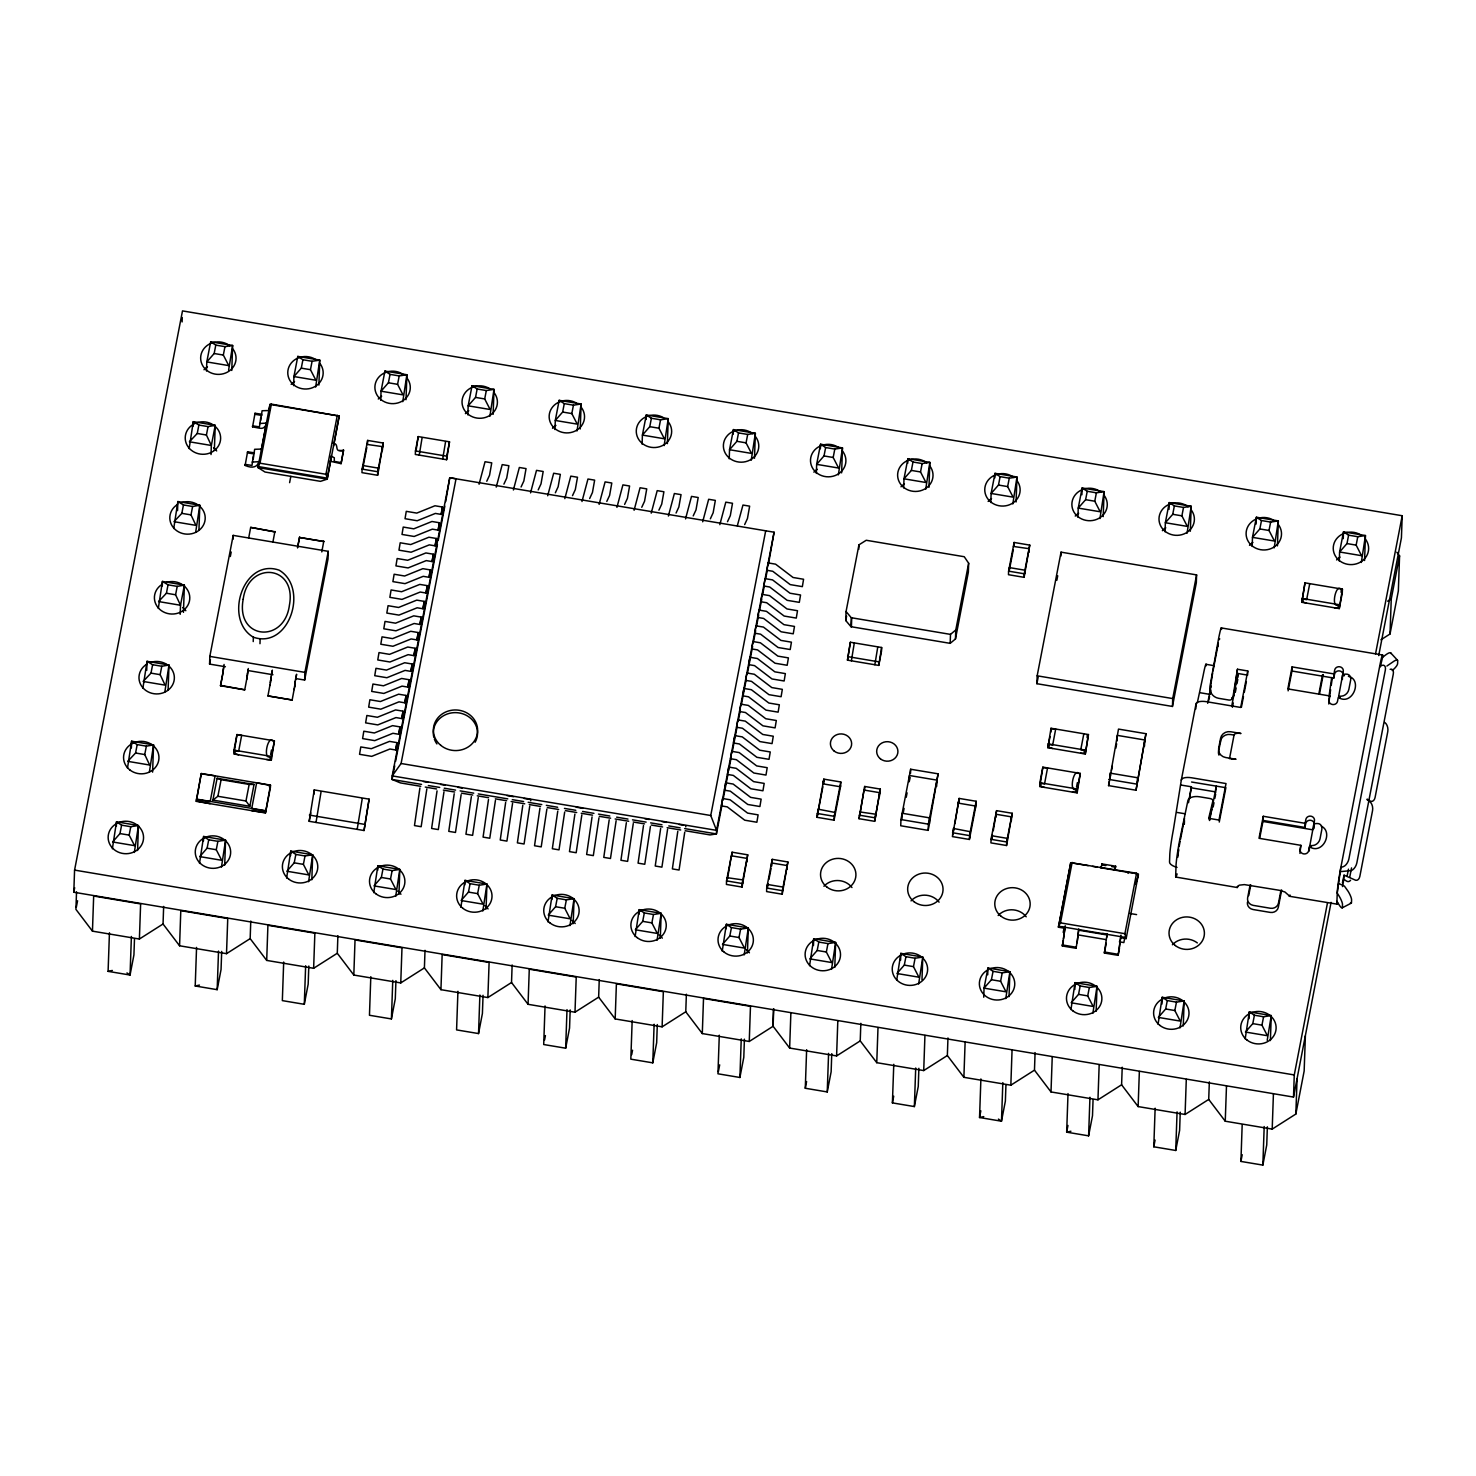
<?xml version="1.0" encoding="UTF-8"?>
<svg xmlns="http://www.w3.org/2000/svg" width="1476" height="1476" viewBox="0 0 1476 1476"><rect width="100%" height="100%" fill="white"/><g stroke="black" fill="none" stroke-linecap="round" stroke-linejoin="round"><path stroke-width="1.5" d="M1331.075 902.371L1293.511 1097.074L73.8 892.224L74.575 870.102L182.489 310.901L1402.2 515.733L1401.425 537.854L1378.713 655.584M76.531 891.799L75.922 909.364L92.453 931.153L139.39 939.031L163.043 923.994L163.651 906.43M92.453 931.153L93.671 896.024L140.626 903.921L139.39 939.031M134.482 939.031L133.929 954.917L130.054 975.046L108.099 971.356L109.445 932.777M112.379 848.774L116.493 821.837L138.449 825.527L137.582 850.508M116.346 826.375L116.493 821.837L121.604 825.158L130.774 826.708L138.449 825.527L134.334 852.464M127.489 768.147L131.604 741.21L153.559 744.9L152.6 772.132M131.364 748.018L131.604 741.21L137.194 744.605L146.364 746.155L153.559 744.9L149.427 771.837M131.401 936.467L130.054 975.046L126.973 972.905M142.895 688.259L147.028 661.322L168.984 665.012L168.098 689.975M146.714 670.399L147.028 661.322L152.618 664.717L161.788 666.266L168.984 665.012L164.851 691.949M158.319 608.37L162.434 581.433L184.389 585.123L183.448 612.355M162.286 585.972L162.434 581.433L168.043 584.828L177.212 586.378L184.389 585.123L180.515 605.252L180.183 614.33M173.744 528.482L177.858 501.545L199.814 505.235L198.946 530.198M182.102 321.952L182.268 317.524M177.544 510.622L177.858 501.545L183.448 504.94L192.618 506.489L199.814 505.235L195.681 532.172M189.149 448.593L193.282 421.656L215.238 425.346L214.352 450.309M193.116 426.195L193.282 421.656L198.873 425.051L208.042 426.601L215.238 425.346L211.345 445.475L211.031 454.553M179.574 945.784L180.792 910.655L227.747 918.552L226.511 953.662L179.574 945.784L163.043 923.994M206.492 371.011L206.806 361.915L210.681 341.786L232.636 345.476L231.769 370.458M196.253 801.339L201.271 773.516L270.477 785.14L270.403 787.409L265.477 812.962L196.253 801.339L201.271 773.516M221.695 951.393L221.049 969.548L217.175 989.676L195.219 985.986L196.566 947.408M199.5 863.423L203.614 836.468L225.57 840.158L224.703 865.139M225.404 666.746L209.574 664.089L209.832 656.396L233.19 535.382L328.262 551.341L328.004 559.035L304.646 680.049L295.587 678.536M203.467 841.006L203.614 836.468L208.725 839.789L217.894 841.338L225.57 840.158L221.455 867.095M210.109 803.664L197.323 801.191L197.378 799.531L210.164 801.671L215.109 775.841L202.304 773.977M228.596 370.144L232.636 345.476L224.961 346.657L215.791 345.107L210.681 341.786M246.898 678.277L244.739 689.809L220.514 685.75L222.673 674.2M217.175 989.676L218.522 951.097M233.06 539.22L233.19 535.382M233.964 750.14L233.835 753.996L271.27 760.288L274.407 740.841L236.99 734.55L233.964 750.14L271.399 756.432L271.27 760.288M258.964 461.508C257.636 466.969 252.525 468.796 245.127 465.438L245.164 464.405L251.99 465.42L253.355 455.77M236.99 734.55L234.26 751.782M254.407 452.837L247.581 451.822L247.562 452.855L253.558 453.87M238.522 754.789L235.016 753.775L235.127 750.767L238.632 751.358L241.658 735.325L238.134 735.177M266.473 424.092C263.171 430.199 261.473 428.372 252.562 426.878L252.599 425.844L259.425 426.859L260.791 417.21M244.739 689.809L220.533 685.362M250.68 527.393L274.887 531.858L250.68 527.393L248.651 538.187M261.861 414.276L255.034 413.262L254.997 414.295L261.787 415.439M253.226 641.58L253.374 637.208C223.263 619.662 243.263 557.688 279.112 570.16C309.24 587.706 289.241 649.68 253.374 637.208M251.64 810.638L264.444 812.464L264.499 810.804L251.695 808.645L256.639 782.815L269.425 785.25L269.37 786.911M266.4 422.948L261.344 449.959M259.979 643.702L260.127 639.329M337.893 935.692L337.284 953.256L313.632 968.293L266.695 960.415L250.164 938.625L250.772 921.061M268.835 410.365L268.798 411.398L269.979 404.424L271.399 404.129L339.203 416.048L333.594 445.973M267.931 695.916L292.156 699.993L267.931 695.916L269.942 685.141M266.584 759.513L270.108 759.66L270.219 756.671C262.673 760.325 267.765 734.365 273.226 741.063M265.477 812.962L270.477 785.14M266.695 960.415L267.912 925.304L314.868 933.183L313.632 968.293M293.613 385.642L293.927 376.546L297.801 356.417L319.757 360.107L318.89 385.088M283.687 962.038L282.34 1000.617L304.296 1004.307L308.17 984.178L308.816 966.024M286.621 878.054L290.754 851.099L312.691 854.788L311.823 879.77M299.554 537.467L323.779 541.526L299.554 537.467L297.543 547.854M290.587 855.656L290.754 851.099L295.846 854.42L305.015 855.969L312.691 854.788L308.576 881.725M304.646 680.049L304.905 672.373L328.262 551.341M315.643 387.044L319.757 360.107L312.082 361.288L302.912 359.738L297.801 356.417M309.167 821.302L314.24 789.918L369.111 799.143L364.037 830.527L309.167 821.302L310.772 812.925M304.296 1004.307L305.643 965.728M314.093 794.07L314.24 789.918M316.012 822.464L321.067 791.763M329.019 469.663L329.056 468.63M331.473 456.047L327.174 479.165L320.495 481.342L264.997 472.025L257.949 467.541L269.979 404.424L339.203 416.048L327.174 479.165L257.949 467.541L258.927 462.541M334.277 461.324L334.314 457.781L331.085 456.084M329.904 461.176L341.085 463.667L343.539 450.051C332.524 453.39 340.587 443.317 332.58 443.224M341.085 463.667L343.539 450.051M362.1 469.11L361.971 472.652L377.616 475.272L383.262 443.04L367.635 440.42L362.1 469.11L377.727 471.73L377.616 475.272M362.672 468.667L362.782 465.512L378.428 468.15L378.299 471.693M366.915 444.405L382.579 446.638L382.45 450.18M367.506 443.962L367.635 440.42M357.174 829.364L362.229 798.682M353.816 975.046L355.033 939.935L401.989 947.813L400.752 982.924L353.816 975.046L337.284 953.256M364.037 830.527L369.111 799.143M380.734 400.273L381.048 391.195L384.922 371.066L406.878 374.738L406.011 399.719M370.808 976.669L369.461 1015.267L391.417 1018.938L395.291 998.809L395.937 980.654M373.742 892.685L377.874 865.748L399.811 869.419L398.944 894.401M377.708 870.286L377.874 865.748L382.967 869.05L392.136 870.6L399.811 869.419L395.697 896.356M402.764 401.675L406.878 374.738L399.203 375.919L390.033 374.369L384.922 371.066M395.734 749.992L396.952 742.631L389.516 741.376L371.325 748.701L360.79 746.93L359.554 754.31L371.712 756.358L389.904 749.015L395.734 749.992L396.952 742.631M398.76 734.273L399.996 726.893L392.542 725.639L374.351 732.982L363.816 731.21L362.598 738.59L374.738 740.638L392.93 733.295L398.76 734.273L399.996 726.893M401.804 718.554L403.022 711.174L395.586 709.919L377.395 717.262L366.86 715.491L365.624 722.871L377.782 724.9L395.974 717.576L401.804 718.554L403.022 711.174M391.417 1018.938L392.764 980.359M404.83 702.816L406.066 695.436L398.612 694.2L380.421 701.524L369.886 699.753L368.668 707.133L380.808 709.181L399 701.838L404.83 702.816L406.066 695.436M415.457 450.918L415.328 454.46L446.619 459.719L449.516 441.822L418.225 436.582L415.457 450.918L446.748 456.176L446.619 459.719M407.874 687.096L409.092 679.716L401.656 678.462L383.465 685.805L372.93 684.034L371.694 691.414L383.852 693.443L402.044 686.119L407.874 687.096L409.092 679.716M418.225 436.582L416.121 450.364M410.9 671.377L412.136 663.997L404.682 662.742L386.491 670.086L375.956 668.314L374.738 675.694L386.878 677.724L405.07 670.399L410.9 671.377L412.136 663.997M419.239 455.125L422.118 437.616M413.944 655.639L415.162 648.259L407.727 647.023L389.535 654.348L379 652.577L377.764 659.957L389.922 662.004L408.114 654.661L413.944 655.639L415.162 648.259M416.97 639.92L418.206 632.54L410.752 631.285L392.561 638.628L382.026 636.857L380.808 644.237L392.948 646.267L411.14 638.942L416.97 639.92L418.206 632.54M419.959 624.477L421.177 617.097L413.741 615.843L395.55 623.186L385.015 621.414L383.797 628.794L395.937 630.824L414.129 623.499L419.959 624.477L421.177 617.097M422.985 608.758L424.221 601.378L416.767 600.123L398.575 607.466L388.059 605.695L386.823 613.075L398.963 615.105L417.154 607.78L422.985 608.758L424.221 601.378M426.029 593.02L427.247 585.64L419.811 584.404L401.62 591.728L391.085 589.957L389.867 597.337L402.007 599.385L420.199 592.042L426.029 593.02L427.247 585.64M429.055 577.3L430.291 569.92L422.837 568.666L404.645 576.009L394.129 574.238L392.893 581.618L405.033 583.647L423.225 576.323L429.055 577.3L430.291 569.92M432.099 561.581L433.317 554.201L425.881 552.947L407.69 560.271L397.155 558.518L395.937 565.898L408.077 567.928L426.269 560.603L432.099 561.581L433.317 554.201M435.125 545.843L436.361 538.463L428.907 537.227L410.715 544.552L400.199 542.781L398.963 550.161L411.103 552.208L429.295 544.865L435.125 545.843L436.361 538.463M438.169 530.124L439.387 522.744L431.951 521.489L413.76 528.832L403.225 527.061L402.007 534.441L414.147 536.471L432.339 529.146L438.169 530.124L439.387 522.744M512.135 964.953L511.526 982.518L487.873 997.555L440.937 989.676L424.405 967.887L425.014 950.323M442.708 459.054L445.586 441.564M441.195 514.404L442.431 507.024L434.977 505.77L416.786 513.095L406.269 511.342L405.033 518.703L417.173 520.751L435.365 513.427L441.195 514.404L442.431 507.024M440.937 989.676L442.154 954.566L489.11 962.444L487.873 997.555M467.855 414.904L468.169 405.826L472.043 385.697L493.999 389.369L493.132 414.35M457.929 991.3L456.582 1029.897L478.538 1033.569L482.412 1013.44L483.058 995.285M460.863 907.316L464.995 880.379L486.932 884.05L486.065 909.031M464.829 884.917L464.995 880.379L470.088 883.681L479.257 885.231L486.932 884.05L482.818 910.987M489.884 416.324L493.999 389.369L486.324 390.55L477.154 389L472.043 385.697M478.538 1033.569L479.885 994.99M530.77 800.822L530.807 799.586L524.128 798.461M528.057 1004.307L529.275 969.197L576.23 977.075L574.994 1012.204L528.057 1004.307L511.526 982.518M554.976 429.534L555.29 420.457L559.164 400.328L581.12 404L580.252 428.981M545.05 1005.931L543.703 1044.528L565.659 1048.2L569.551 1028.071L570.179 1009.916M547.983 921.947L552.116 895.01L574.053 898.681L573.186 923.662M551.95 899.548L552.116 895.01L557.208 898.312L566.378 899.862L574.053 898.681L569.939 925.636M577.005 430.955L581.12 404L573.444 405.18L564.275 403.631L559.164 400.328M565.659 1048.2L567.005 1009.621M686.377 994.215L685.768 1011.78L662.115 1026.835L615.178 1018.938L598.647 997.149L599.256 979.584M615.178 1018.938L616.396 983.828L663.351 991.706L662.115 1026.835M642.097 444.165L642.411 435.088L646.285 414.959L668.241 418.649L667.373 443.612M646.137 419.498L646.285 414.959L651.396 418.261L660.565 419.811L668.241 418.649L664.126 445.586M632.171 1020.562L630.824 1059.159L652.779 1062.849L656.672 1042.72L657.3 1024.547M635.104 936.577L639.237 909.64L661.174 913.312L660.307 938.293M639.071 914.179L639.237 909.64L644.329 912.943L653.499 914.493L661.174 913.312L657.06 940.267M652.779 1062.849L654.126 1024.252M685.768 826.855L685.805 825.619M702.299 1033.569L703.517 998.459L750.472 1006.337L749.255 1041.466L702.299 1033.569L685.768 1011.78M729.218 458.796L729.531 449.719L733.424 429.59L755.361 433.28L754.494 458.243M733.258 434.129L733.424 429.59L738.517 432.911L747.686 434.442L755.361 433.28L751.247 460.217M722.613 799.771L722.668 798.516L730.103 799.771L747.576 813.091L758.111 814.863L756.874 822.243L744.734 820.195L727.262 806.874L721.432 805.896L722.668 798.516M725.657 784.033L725.694 782.797L733.148 784.051L750.62 797.372L761.136 799.143L759.919 806.523L747.779 804.475L730.306 791.154L724.476 790.177L725.694 782.797M719.292 1035.193L717.945 1073.79L739.9 1077.48L743.793 1057.351L744.421 1039.178M722.225 951.208L726.358 924.271L748.314 927.961L747.428 952.924M728.683 768.313L728.738 767.077L736.173 768.313L753.646 781.634L764.181 783.405L762.944 790.785L750.804 788.756L733.332 775.417L727.502 774.439L728.738 767.077M726.543 880.877L726.413 884.438L742.059 887.058L747.723 854.825L732.078 852.205L726.543 880.877L742.17 883.515L742.059 887.058M727.207 877.685L742.871 879.917L742.742 883.478M731.727 752.594L731.764 751.339L739.218 752.594L756.69 765.915L767.206 767.686L765.989 775.066L753.849 773.018L736.376 759.697L730.546 758.719L731.764 751.339M726.192 928.81L726.358 924.271L731.45 927.592L740.62 929.124L748.314 927.961L744.181 954.898M731.948 855.748L732.078 852.205M737.797 721.137L737.834 719.882L745.288 721.137L762.76 734.458L773.276 736.229L772.059 743.609L759.919 741.579L742.446 728.24L736.616 727.262L737.834 719.882M740.823 705.417L740.878 704.163L748.314 705.417L765.786 718.738L776.321 720.509L775.085 727.889L762.944 725.841L745.472 712.521L739.642 711.543L740.878 704.163M743.867 689.679L743.904 688.443L751.358 689.698L768.83 703.019L779.346 704.79L778.129 712.152L765.989 710.122L748.516 696.801L742.686 695.823L743.904 688.443M746.838 674.237L746.893 673.001L754.328 674.255L771.8 687.576L782.335 689.347L781.099 696.709L768.959 694.679L751.487 681.359L745.657 680.381L746.893 673.001M752.908 642.798L752.963 641.543L760.398 642.798L777.87 656.119L788.405 657.89L787.169 665.27L775.029 663.222L757.557 649.901L751.727 648.923L752.963 641.543M746.893 861.966L747.022 858.405L731.376 855.785L727.52 878.7M739.9 1077.48L741.247 1038.883M755.952 627.06L755.989 625.824L763.443 627.079L780.915 640.399L791.431 642.171L790.213 649.532L778.073 647.503L760.601 634.182L754.771 633.204L755.989 625.824M762.022 595.621L762.059 594.367L769.513 595.621L786.985 608.942L797.501 610.713L796.284 618.093L784.143 616.045L766.671 602.725L760.841 601.747L762.059 594.367M765.048 579.884L765.103 578.647L772.538 579.884L790.011 593.223L800.545 594.994L799.309 602.356L787.169 600.326L769.697 587.005L763.867 586.027L765.103 578.647M768.092 564.164L768.129 562.909L775.583 564.164L793.055 577.485L803.571 579.256L802.354 586.636L790.213 584.607L772.741 571.267L766.911 570.29L768.129 562.909M420.752 786.321L400.42 782.907L392.081 779.457L392.21 775.896L449.756 477.744L774.088 532.209L768.295 565.124M766.708 888.035L766.597 891.578L782.225 894.216L787.889 861.984L772.243 859.346L766.708 888.035L782.354 890.674L782.225 894.216M771.45 866.098L771.561 862.943L787.206 865.563L787.077 869.106M772.243 859.346L771.431 866.486M773.498 1008.846L772.889 1026.41L749.255 1041.466M773.719 1008.698L773.11 1026.263L789.642 1048.052L836.597 1055.93L860.231 1040.894L860.84 1023.329M782.926 890.618L783.055 887.076L767.409 884.456L767.28 887.999L768.11 883.7M789.642 1048.052L790.878 1012.923M816.339 473.427L816.652 464.35L820.545 444.221L842.482 447.911L841.615 472.874M820.379 448.759L820.545 444.221L825.637 447.542L834.807 449.073L842.482 447.911L838.368 474.848M831.763 1053.661L831.136 1071.816L827.243 1091.945L805.287 1088.255L806.634 1049.676M809.568 965.673L813.7 938.736L835.656 942.426L834.77 967.407M840.674 785.841L834.051 820.176L817.04 817.317L823.793 779.125L840.803 781.985L840.471 786.487M817.261 815.804L817.999 809.162L834.992 812.446M813.46 945.544L813.7 938.736L818.811 942.057L827.962 943.607L835.656 942.426L831.523 969.363M822.852 786.856L817.04 817.317M823.46 783.627L823.571 780.638L822.944 783.848L839.955 786.708M823.663 783L823.793 779.125M834.051 820.176L834.383 815.675M827.243 1091.945L828.59 1053.366M845.748 620.529L846.062 611.544L858.94 544.847L866.227 540.271L964.252 556.729L968.662 563.242L968.348 572.208L955.47 638.942L950.175 643.351L850.969 626.691L845.748 620.529L846.615 616.082M847.464 660.141L850.361 642.245L881.633 647.503L881.523 651.045L878.755 665.399L847.464 660.141L850.361 642.245M850.969 626.691L851.283 617.724L846.062 611.544M851.412 626.765L851.726 617.798M836.597 1055.93L837.815 1020.82M851.375 660.805L854.253 643.296M858.774 549.33L858.94 544.847M859.032 818.7L864.678 786.468L880.323 789.088L874.659 821.32L859.032 818.7L859.733 814.715M859.825 811.948L875.471 814.18L875.36 817.741M864.567 790.011L864.678 786.468M874.844 664.735L877.722 647.244M878.755 665.399L881.633 647.503M874.659 821.32L880.323 789.088M879.511 796.228L879.641 792.667L863.995 790.047L860.139 812.962M947.961 1037.96L947.352 1055.524L923.718 1070.561L876.762 1062.683L877.999 1027.573M903.681 487.91L903.995 478.814L907.888 458.685L929.843 462.375L928.957 487.357M907.722 463.243L907.888 458.685L912.98 462.006L922.149 463.556L929.843 462.375L925.71 489.312M900.95 819.549L900.729 825.767L928.183 830.379L938.109 773.83L910.655 769.236L900.95 819.549L928.386 824.161L928.183 830.379M901.947 819.475L902.168 813.258L929.603 817.87L929.382 824.088M918.884 1068.292L918.256 1086.447L914.364 1106.576L892.408 1102.886L893.773 1064.307M896.707 980.322L900.821 953.367L922.777 957.057L921.983 979.769M900.581 960.193L900.821 953.367L905.932 956.688L915.083 958.238L922.777 957.057L918.644 983.994M910.526 773.369L910.655 769.236M914.364 1106.576L915.71 1067.997M923.718 1070.561L924.935 1035.451M936.67 786.339L936.891 780.121L909.456 775.509L909.234 781.745L910.046 777.538M950.175 643.351L950.489 634.385L955.784 629.975L968.662 563.242M955.47 638.942L955.784 629.975M975.193 809.42L976.153 801.265L959.142 798.424L952.389 836.597L969.4 839.457L976.023 805.121M952.61 835.084L953.348 828.442L970.341 831.726M959.013 802.28L959.142 798.424M969.4 839.457L969.714 834.955M970.23 835.158L969.621 837.944M1035.082 1052.591L1034.473 1070.155L1010.839 1085.192L963.883 1077.314L965.12 1042.204M975.304 805.988L958.293 803.129L958.92 799.918L954.861 823.719M990.802 502.541L991.116 493.464L995.008 473.335L1016.964 477.006L1016.078 501.988M994.842 477.873L995.008 473.335L1000.101 476.637L1009.27 478.187L1016.964 477.006L1012.831 503.943M980.894 1078.938L979.547 1117.517L1001.484 1121.207L1005.377 1101.078L1005.931 1085.192M983.736 997.222L984.049 988.127L987.942 967.998L1009.898 971.688L1009.03 996.669M991.042 839.346L990.931 842.888L1006.558 845.508L1012.222 813.276L996.577 810.656L991.042 839.346L1006.687 841.966L1006.558 845.508M987.702 974.824L987.942 967.998L993.053 971.319L1002.222 972.868L1009.898 971.688L1005.765 998.625M995.783 817.39L995.894 814.235L1011.54 816.874L1011.411 820.416M996.577 810.656L993.274 830.693M1008.588 571.157L1008.477 574.699L1024.104 577.337L1029.768 545.105L1014.123 542.467L1008.588 571.157L1024.233 573.777L1024.104 577.337M1009.178 570.732L1009.289 567.577L1024.934 570.197L1024.805 573.74M1013.422 546.452L1029.086 548.685L1028.957 552.227M1014.012 546.028L1014.123 542.467M1007.259 841.929L1007.388 838.386L991.743 835.748L991.614 839.309L992.444 834.992M1002.831 1082.628L1001.484 1121.207L998.422 1119.066M1010.839 1085.192L1012.056 1050.082M1036.89 683.702L1037.167 675.805L1061.041 552.153L1196.593 574.902L1196.316 582.799L1172.461 706.45L1036.89 683.702L1038.2 676.949M1039.86 782.741L1039.731 786.597L1077.148 792.889L1080.303 773.424L1042.868 767.133L1039.86 782.741L1077.295 789.014L1077.148 792.889M1042.868 767.133L1040.156 784.365M1044.399 787.372L1040.912 786.357L1041.023 783.369L1044.528 783.959L1047.554 767.926L1044.03 767.76M1047.868 747.705L1051.023 728.258L1088.439 734.55L1085.303 753.996L1047.868 747.705L1050.026 736.579M1050.875 732.114L1051.023 728.258M1052.554 748.498L1049.049 747.483L1049.159 744.476L1052.665 745.066L1055.691 729.033L1052.167 728.886M1060.912 556.083L1061.041 552.153M1122.221 1067.222L1121.594 1084.786L1097.959 1099.823L1051.004 1091.945L1052.24 1056.834M1077.129 941.891L1076.059 948.275L1062.333 945.968L1064.952 928.293L1058.44 927.223L1070.727 862.704L1136.575 873.239L1138.402 875.12L1135.561 884.382M1077.923 517.172L1078.236 508.095L1082.129 487.966L1104.085 491.637L1103.199 516.618M1081.89 494.774L1082.129 487.966L1087.24 491.268L1096.391 492.818L1104.085 491.637L1099.952 518.574M1072.48 792.095L1076.004 792.261L1076.096 789.254C1068.55 792.926 1073.642 766.966 1079.122 773.664M1070.727 862.704L1058.44 927.223L1062.535 926.633M1068.015 1093.568L1066.668 1132.166L1088.605 1135.837L1092.498 1115.708L1093.052 1099.823M1070.949 1009.584L1075.063 982.647L1097.019 986.319L1096.151 1011.3M1080.617 753.221L1084.14 753.369L1084.251 750.38L1080.746 749.79L1083.753 734.181M1074.823 989.455L1075.063 982.647L1080.174 985.95L1089.343 987.499L1097.019 986.319L1092.886 1013.256M1076.059 948.275L1076.096 947.241L1062.369 944.935M1078.679 929.566L1077.111 942.777M1085.303 753.996L1088.439 734.55M1087.148 737.779L1087.258 734.771M1088.605 1135.837L1089.952 1097.258M1111.686 866.596L1115.598 867.242L1115.635 866.209L1101.908 863.903L1101.871 864.936L1105.801 865.6M1108.568 785.619L1118.494 729.089L1145.948 733.701L1136.022 790.232L1108.568 785.619L1109.38 781.431M1097.959 1099.823L1099.177 1064.713M1109.804 778.645L1110.007 773.11L1137.442 777.723L1137.221 783.94M1119.454 948.367L1118.107 955.341L1104.399 953.035L1107.148 933.699M1107.018 934.326L1106.686 937.426M1117.092 740.897L1117.295 735.38L1144.73 739.974L1144.509 746.21M1118.107 955.341L1121.022 935.12M1120.745 936.633L1119.251 948.588M1128.051 873.368L1128.088 872.334M1136.575 873.239L1124.915 933.699L1126.151 938.588L1120.708 937.666L1120.948 936.411M1136.022 790.232L1145.948 733.701M1209.342 1081.853L1208.715 1099.417L1185.08 1114.472L1138.125 1106.576L1139.361 1071.465M1165.044 531.803L1165.357 522.725L1169.25 502.596L1191.206 506.268L1190.32 531.249M1169.01 509.405L1169.25 502.596L1174.361 505.899L1183.512 507.449L1191.206 506.268L1187.073 533.223M1180.246 1112.184L1179.619 1130.339L1175.726 1150.468L1153.789 1146.797L1155.136 1108.199M1158.07 1024.215L1162.184 997.278L1184.139 1000.949L1183.272 1025.931M1161.944 1004.086L1162.184 997.278L1167.295 1000.58L1176.464 1002.13L1184.139 1000.949L1180.007 1027.905M1172.461 706.45L1172.719 698.572L1196.593 574.902M1177.018 867.39A10.443 4.114 10.9 0 1 1169.527 862.095L1169.804 854.493A19.151 1.089 -80.5 0 1 1173.402 829.586L1181.298 780.214L1195.984 704.107A10.443 4.114 10.9 0 1 1206.409 701.69L1240.707 707.447L1247.755 670.971L1237.46 669.237L1232.903 697.262A3.487 3.413 24.7 0 1 1228.936 700.048L1218.641 698.314A10.443 10.221 24.7 0 1 1209.933 686.488L1218.493 639.108A19.151 1.089 -80.5 0 1 1221.574 629.403M1184.324 824.309L1184.472 820.435M1175.726 1150.468L1177.073 1111.889M1188.494 802.704L1191.409 786.782L1181.114 785.066M1191.575 782.022L1225.873 787.704L1219.25 822.04M1195.818 708.941L1195.984 704.107M1185.08 1114.472L1186.298 1079.343M1216.132 790.047L1216.279 786.173L1209.637 820.508M1234.526 690.676L1237.46 669.237M1237.866 677.447L1237.995 673.573L1231.796 705.768M1305.374 1035.875L1304.157 1071.004L1295.836 1114.048L1272.201 1129.103L1225.246 1121.207L1226.482 1086.096M1247.755 670.971L1247.607 675.122L1237.312 673.388M1252.165 546.434L1252.478 537.356L1256.371 517.227L1278.327 520.899L1277.441 545.88M1256.131 524.035L1256.371 517.227L1261.482 520.53L1270.633 522.08L1278.327 520.899L1274.194 547.854M1267.367 1126.815L1266.74 1144.97L1262.847 1165.099L1240.91 1161.428L1242.165 1125.099M1245.19 1038.846L1249.305 1011.909L1271.26 1015.58L1270.393 1040.562M1249.065 1018.717L1249.305 1011.909L1254.415 1015.211L1263.585 1016.761L1271.26 1015.58L1267.22 1040.266M1263.124 820.435L1263.272 816.283L1305.116 823.313L1304.968 827.464L1263.124 820.435L1259.729 838.036M1262.847 1165.099L1264.194 1126.52M1272.201 1129.103L1273.419 1093.974M1291.961 671.026L1292.09 666.894L1333.935 673.923L1333.806 678.056L1291.961 671.026L1288.124 690.842M1301.832 602.3L1304.987 582.854L1342.404 589.145L1342.274 593.001L1339.267 608.592L1301.832 602.3L1304.987 582.854M1306.518 603.094L1303.031 602.079L1303.123 599.072L1306.629 599.662L1309.655 584.072M1263.272 816.283L1259.01 838.294L1300.854 845.324L1299.95 853.405M1293.511 1097.074L1294.267 1074.952L1327.477 902.888M1295.836 1114.048L1297.072 1078.938M1309.286 850.914L1309.433 846.763C1322.662 855.36 1333.658 831.947 1321.334 826.191M1313.695 824.752L1313.548 828.903L1314.304 824.973A4.354 4.004 2 0 0 1310.78 820.305A4.354 4.004 2 0 0 1305.725 823.534L1304.968 827.464M1292.09 666.894L1287.847 688.905L1329.692 695.934L1328.787 704.015M1334.581 607.817L1338.105 607.964L1338.215 604.975C1330.669 608.647 1335.762 582.688 1341.223 589.367L1341.13 592.374M1339.285 561.065L1339.599 551.987L1343.492 531.858L1365.448 535.548L1364.58 560.511M1339.267 608.592L1342.404 589.145M1343.252 538.666L1343.492 531.858L1348.603 535.161L1357.772 536.71L1365.448 535.548L1361.315 562.485M1342.367 679.495L1342.514 675.362L1344.452 675.676L1342.902 674.311L1345.891 674.108A6.974 5.332 -48.4 0 1 1350.669 680.012L1348.843 689.458A6.974 5.332 -48.4 0 1 1341.647 696.137L1338.658 696.321L1343.271 671.414A4.354 4.004 2 0 0 1339.747 666.765A4.354 4.004 2 0 0 1334.71 669.975L1333.935 673.923M1336.942 901.356L1338.861 904.474A6.974 1.439 62.7 0 0 1342.404 907.279L1342.496 904.511A6.974 1.439 62.7 0 0 1339.156 896.172L1337.219 893.054L1340.854 867.464L1379.709 666.174A19.151 1.089 -80.5 0 1 1382.772 656.488L1380.3 666.857M1342.477 886.578A19.151 1.089 -80.5 0 0 1343.326 882.353L1344.064 875.176L1354.433 879.714A6.974 4.299 81.4 0 0 1359.857 876.32L1372.551 810.582A6.974 4.299 81.4 0 0 1369.543 801.413L1367.071 799.697M1380.927 639.791L1390.023 633.997L1391.259 598.887L1399.562 555.825L1396.813 552.208M1399.562 555.825L1398.344 590.953L1390.023 633.997M1177.848 857.15L1177.94 854.696M223.079 671.414L223.153 670.362M223.245 670.621L224.075 664.458M247.304 675.491L247.562 673.646M270.569 680.528L270.348 682.835M270.661 680.787L270.957 678.093M1177.959 855.526L1178.125 853.073M223.024 671.967L223.54 667.908M247.248 676.045L247.636 672.89M270.44 682.152L270.828 678.997M294.794 684.606L295.182 682.152M294.665 686.211L294.886 684.864M295.052 683.074L294.573 686.894M419.904 788L414.479 825.582L421.158 826.708L426.841 788.904M437.044 790.896L431.619 828.46L438.317 829.586L443.981 791.782M454.202 793.774L448.778 831.357L455.475 832.464L461.139 794.66M471.361 796.653L465.936 834.235L472.615 835.342L478.279 797.538M488.501 799.531L483.076 837.113L489.774 838.239L495.438 800.416M505.659 802.409L500.235 839.992L506.914 841.117L512.578 803.295M522.799 805.287L517.375 842.87L524.072 843.995L529.736 806.173M539.958 808.165L534.533 845.748L541.212 846.873L546.876 809.051M557.762 811.154L552.338 848.737L559.017 849.862L564.681 812.04M574.902 814.032L569.478 851.615L576.175 852.741L581.839 814.937M592.06 816.911L586.636 854.493L593.315 855.619L598.979 817.815M609.201 819.807L603.776 857.371L610.474 858.497L616.138 820.693M626.359 822.685L620.935 860.268L627.614 861.375L633.278 823.571M643.499 825.564L638.075 863.146L644.772 864.272L650.436 826.449M660.658 828.442L655.233 866.025L661.912 867.15L667.576 829.327M677.798 831.32L672.373 868.903L679.071 870.028L684.735 832.206M1178.217 853.257L1178.586 850.508M222.931 672.65L223.171 671.359M247.488 673.499L247.765 671.986M247.156 676.728L247.396 675.436M1329.083 695.75L1331.721 677.539M1329.618 696.561L1330.614 689.735M1331.26 685.178L1332.256 678.351M1178.383 851.117L1178.734 848.94M222.802 673.425L223.042 672.281M247.027 677.484L247.267 676.34M247.654 672.373L247.931 670.971M270.828 678.462L271.104 677.078M270.459 682.447L270.126 684.513M295.071 682.539L295.329 681.137M294.444 687.65L294.683 686.524M1212.645 672.982L1210.855 684.477A10.443 10.221 24.7 0 0 1210.8 687.152M1189.508 798.571L1191.409 786.782M1106.207 943.293L1104.399 953.035M222.894 673.296L220.514 685.75M247.839 671.1L248.06 669.79M247.119 677.355L246.75 679.421M271.031 677.207L272.34 670.196M295.255 681.266L295.477 679.956M294.351 688.572L294.536 687.521M1063.513 939.013L1065.248 925.747M1077.24 941.319L1078.808 928.939M1078.735 930.194L1107.074 934.954M248.097 669.92L248.3 668.517M269.942 685.528L270.09 684.384M295.514 680.085L296.565 674.255M294.167 689.587L294.314 688.443M1179.103 846.689L1180.136 841.302M73.8 892.224L74.667 887.703M76.328 907.205L77.582 900.747M130.774 826.708L129.15 835.102L134.574 845.656L112.619 841.966L119.98 833.571L121.604 825.158M146.364 746.155L144.74 754.55L149.666 765.029L127.729 761.339L135.571 753.018L137.194 744.605M161.788 666.266L160.164 674.661L165.091 685.141L143.135 681.451L150.995 673.13L152.618 664.717M177.212 586.378L175.589 594.773L180.515 605.252L158.559 601.562L166.419 593.241L168.043 584.828M192.618 506.489L190.994 514.884L195.921 525.364L173.965 521.674L181.825 513.353L183.448 504.94M208.042 426.601L206.419 435.014L211.345 445.475L189.389 441.785L197.249 433.464L198.873 425.051M224.961 346.657L223.337 355.052L228.762 365.605L206.806 361.915L214.168 353.52L215.791 345.107M245.127 465.438L247.581 451.822M252.562 426.878L255.034 413.262M209.574 664.089L210.422 659.606M230.33 556.507L231.197 552.024M253.245 459.054L254.647 449.294L262.082 449.055M260.68 420.494L262.082 410.752L269.518 410.494M337.34 415.199L325.938 474.276L327.211 478.132L257.986 466.508L259.997 463.206L271.399 404.129M212.895 800.084L217.101 778.276L254.038 784.476L249.831 806.283L212.895 800.084L217.894 796.284L221.105 779.697L217.101 778.276M217.894 841.338L216.271 849.733L221.695 860.287L199.74 856.597L207.101 848.202L208.725 839.789M312.082 361.288L310.458 369.683L315.882 380.236L293.927 376.546L301.288 368.151L302.912 359.738M272.875 542.245L274.905 531.471M289.61 482.652L290.827 476.361M249.831 806.283L245.975 800.988L249.167 784.42L254.038 784.476M271.473 675.012L272.322 670.584M297.562 547.467L299.573 537.08M270.643 754.439L271.51 749.974M271.399 756.432L274.407 740.841M295.698 679.071L296.565 674.643M292.156 699.993L294.167 689.2M321.786 551.913L323.798 541.139M362.653 469.073L366.804 447.56M305.015 855.969L303.392 864.364L308.816 874.917L286.861 871.227L294.222 862.833L295.846 854.42M399.203 375.919L397.579 384.314L403.003 394.867L381.048 391.195L388.409 382.782L390.033 374.369M377.727 471.73L383.262 443.04M446.748 456.176L449.516 441.822M394.701 765.896L392.081 779.457L421.564 784.402M395.568 761.376L437.431 544.533M438.298 540.013L444.829 506.139M445.697 501.619L449.756 477.744L456.029 478.796L401.085 763.498L392.21 775.896L716.543 830.361L716.432 833.922L710.067 834.918L685.215 830.73M392.136 870.6L390.513 878.995L395.937 889.548L373.981 885.877L381.343 877.464L382.967 869.05M486.324 390.55L484.7 398.944L490.124 409.498L468.169 405.826L475.53 397.413L477.154 389M479.073 484.239L485.05 461.73L491.748 462.855L489.552 475.235L486.766 481.25M496.231 487.117L502.209 464.608L508.888 465.733L506.711 478.113L503.906 484.128M513.39 489.995L519.349 467.486L526.046 468.612L523.851 480.991L521.065 487.006M530.53 492.873L536.508 470.364L543.186 471.49L541.009 483.87L538.205 489.903M479.257 885.231L477.634 893.626L483.058 904.179L461.102 900.508L468.464 892.094L470.088 883.681M573.444 405.18L571.821 413.575L577.245 424.129L555.29 420.457L562.651 412.044L564.275 403.631M547.688 495.751L553.666 473.243L560.345 474.368L558.149 486.748L555.363 492.781M564.828 498.63L570.806 476.139L577.503 477.246L575.308 489.626L572.504 495.659M581.987 501.508L587.965 479.017L594.644 480.143L592.448 492.504L589.662 498.537M599.127 504.386L605.105 481.896L611.802 483.021L609.606 495.401L606.802 501.416M616.931 507.375L622.909 484.884L629.588 486.01L627.411 498.39L624.606 504.405M566.378 899.862L564.755 908.257L570.179 918.81L548.223 915.138L555.585 906.725L557.208 898.312M660.565 419.811L658.942 428.224L664.366 438.778L642.411 435.088L649.772 426.675L651.396 418.261M634.09 510.272L640.067 487.763L646.746 488.888L644.551 501.268L641.765 507.283M544.57 1040.045L545.437 1035.58M651.23 513.15L657.207 490.641L663.905 491.766L661.709 504.146L658.905 510.161M668.388 516.028L674.366 493.519L681.045 494.645L678.849 507.024L676.063 513.039M685.528 518.906L691.506 496.397L698.203 497.523L696.008 509.903L693.203 515.917M702.687 521.784L708.664 499.275L715.343 500.401L713.148 512.781L710.362 518.814M653.499 914.493L651.875 922.887L657.3 933.441L635.344 929.769L642.706 921.356L644.329 912.943M719.827 524.663L725.805 502.154L732.502 503.279L730.306 515.659L727.502 521.692M747.686 434.442L746.063 442.855L751.487 453.409L729.531 449.719L736.893 441.306L738.517 432.911M631.691 1054.676L632.558 1050.211M737.317 525.843L742.963 505.05L749.642 506.157L747.446 518.537L744.66 524.57M774.088 532.209L716.543 830.361L710.749 815.508L765.693 530.807M722.078 804.605L716.432 833.922L684.68 828.59M722.963 800.084L727.76 775.232M728.627 770.712L731.247 757.151M732.114 752.631L736.911 727.779M738.221 721.008L740.399 709.716M741.266 705.196L746.063 680.344M747.373 673.573L752.612 646.451M753.48 641.931L755.657 630.639M756.524 626.119L758.701 614.828M759.587 610.308L761.764 599.016M762.631 594.496L764.384 585.455M765.675 578.684L767.428 569.644M740.62 929.124L738.996 937.537L744.421 948.09L722.465 944.4L729.827 935.987L731.45 927.592M834.807 449.073L833.184 457.486L838.608 468.04L816.652 464.35L824.014 455.936L825.637 447.542M742.17 883.515L747.723 854.825M718.388 1071.558L719.679 1064.842M768.941 879.401L771.025 868.644M782.354 890.674L787.889 861.984M840.803 781.985L834.18 816.302L817.169 813.46M827.962 943.607L826.357 952.002L831.763 962.555L809.807 958.865L817.187 950.47L818.811 942.057M922.149 463.556L920.526 471.951L925.95 482.504L903.995 478.814L911.375 470.42L912.98 462.006M805.287 1088.255L806.597 1081.557M903.238 812.815L904.087 808.387M906.227 797.28L907.094 792.833M928.386 824.161L938.109 773.83M915.083 958.238L913.478 966.632L918.884 977.186L896.928 973.496L904.308 965.101L905.932 956.688M1009.27 478.187L1007.647 486.582L1013.071 497.135L991.116 493.464L998.496 485.05L1000.101 476.637M892.408 1102.886L893.718 1096.188M953.201 832.298L954.031 828.018M1009.16 571.12L1013.311 549.607M976.153 801.265L969.529 835.6L952.518 832.741M1024.233 573.777L1029.768 545.105M1056.853 580.271L1057.72 575.769M1006.687 841.966L1012.222 813.276M1002.222 972.868L1000.599 981.263L1006.005 991.817L984.049 988.127L991.429 979.732L993.053 971.319M1096.391 492.818L1094.768 501.213L1100.192 511.766L1078.236 508.095L1085.616 499.681L1087.24 491.268M980.839 1110.819L979.547 1117.517L983.772 1116.612M1076.539 787.022L1077.388 782.575M1077.295 789.014L1080.303 773.424M1126.188 937.555L1058.476 926.172L1060.488 922.869L1072.148 862.408M1063.218 932.389L1064.085 927.924M1062.333 945.968L1063.403 940.47M1109.786 779.346L1110.653 774.9M1111.502 770.454L1112.351 766.026M1115.782 748.258L1116.649 743.812M1101.225 867.482L1101.908 863.903M1089.343 987.499L1087.72 995.894L1093.126 1006.447L1071.17 1002.776L1078.55 994.363L1080.174 985.95M1183.512 507.449L1181.907 515.844L1187.313 526.397L1165.357 522.725L1172.737 514.312L1174.361 505.899M1114.952 869.77L1115.635 866.209M1067.96 1125.45L1066.668 1132.166L1070.912 1131.243M1124.73 938.109L1123.863 942.574L1119.361 941.817M1197.313 702.853L1203.143 675.473A19.151 1.089 -80.5 0 1 1206.224 665.787M1180.542 839.235L1184.527 818.497M1213.014 670.934L1218.346 643.241M1207.682 703.314L1211.021 686.026M1210.947 690.122L1210.117 694.421L1199.822 692.687M1176.464 1002.13L1174.841 1010.525L1180.246 1021.078L1158.309 1017.407L1165.671 1008.994L1167.295 1000.58M1270.633 522.08L1269.028 530.474L1274.434 541.028L1252.478 537.356L1259.858 528.943L1261.482 520.53M1220.744 740.897L1218.586 751.007A8.708 7.989 2 0 0 1218.973 755.122M1213.18 807.003L1213.992 802.704M1214.822 798.405L1215.652 794.125M1232.423 707.281L1233.253 702.982M1235.32 692.262L1236.15 687.964M1236.98 683.665L1237.792 679.384M1153.789 1146.797L1155.081 1140.081M1229.49 758.738L1234.047 735.085A6.974 2.731 10.9 0 1 1241.002 733.48L1230.707 731.745A8.708 7.989 2 0 0 1220.615 738.166L1218.678 748.24A8.708 7.989 2 0 0 1225.744 757.539L1236.021 759.273A6.974 2.731 10.9 0 0 1231.15 759.254M1241.39 707.299L1243.475 696.58M1244.305 692.281L1246.371 681.561M1250.098 885.028L1247.607 897.943A6.974 6.402 2 0 0 1253.253 905.378L1270.393 908.257A6.974 6.402 2 0 0 1278.474 903.127L1280.965 890.212M1248.696 895.637L1250.781 884.88M1263.585 1016.761L1261.962 1025.156L1267.367 1035.709L1245.43 1032.038L1252.792 1023.624L1254.415 1015.211M1357.772 536.71L1356.149 545.124L1361.555 555.677L1339.599 551.987L1346.979 543.574L1348.603 535.161M1318.824 694.052L1322.551 674.68M1281.648 890.065L1278.327 907.279A6.974 6.402 2 0 1 1270.246 912.408L1253.106 909.53A6.974 6.402 2 0 1 1247.46 902.094M1319.507 693.904L1323.252 674.532M1300.854 845.324L1300.098 849.254A4.354 4.004 2 0 0 1303.64 853.903A4.354 4.004 2 0 0 1308.677 850.693L1309.433 846.763M1305.116 823.313L1305.873 819.383A4.354 4.004 2 0 1 1310.909 816.173A4.354 4.004 2 0 1 1314.452 820.822L1309.821 845.711L1311.371 847.095M1329.692 695.934L1328.935 699.864A4.354 4.004 2 0 0 1332.459 704.513A4.354 4.004 2 0 0 1337.514 701.303L1338.271 697.373C1352.33 706.653 1363.178 679.624 1348.4 676.34M1333.806 678.056L1334.562 674.126A4.354 4.004 2 0 1 1339.599 670.916A4.354 4.004 2 0 1 1343.142 675.565M1240.91 1161.428L1242.202 1154.712M1375.54 653.85L1402.2 515.733M1344.064 875.176L1342.44 882.759M1347.164 875.877L1348.455 869.161M1349.802 876.836L1351.536 867.888M1217.7 646.617L1218.253 643.942M1209.084 819.752L1211.722 809.697A3.487 1.827 7.5 0 0 1211.741 809.217M1100.413 867.814L1100.819 866.707M1114.14 870.12L1114.546 869.013M1208.475 701.026L1209.564 696.617M1219.084 639.772L1219.748 638.85M1177.11 873.903L1176.464 875.932A19.151 1.089 -80.5 0 1 1175.689 875.619L1176.04 865.287A19.151 1.089 -80.5 0 1 1179.638 840.398L1187.94 800.416A10.443 5.498 7.5 0 1 1199.637 796.8L1209.933 798.516A3.487 1.827 7.5 0 1 1212.903 800.878L1208.696 818.313L1218.992 820.047L1226.021 783.572L1191.722 777.797A10.443 4.114 10.9 0 0 1181.298 780.214M259.591 423.501L267.101 423.077M252.138 462.062L259.665 461.637M1382.754 657.171L1385.724 654.883A6.974 2.048 -42.6 0 1 1390.946 653.536M226.511 953.662L250.164 938.625M400.752 982.924L424.405 967.887M574.994 1012.204L598.647 997.149M1387.625 601.193L1391.259 598.887M1386.887 666.045L1392.477 662.226A6.974 2.048 -42.6 0 1 1397.698 660.897L1397.606 663.665A6.974 2.048 -42.6 0 1 1392.182 670.528M1342.256 907.814L1351.352 903.109M1379.709 666.174L1382.163 665.362A6.974 3.672 -63.7 0 1 1385.318 670.196L1348.898 858.921A6.974 3.672 -63.7 0 1 1343.326 866.652L1340.854 867.464A19.151 1.089 -80.5 0 0 1337.256 892.371L1336.887 902.685A19.151 1.089 -80.5 0 0 1337.68 902.998M108.099 971.356L112.342 970.452M195.219 985.986L199.463 985.082M1314.064 823.7L1317.072 823.516A6.974 5.332 -48.4 0 1 1321.832 829.42L1320.024 838.848A6.974 5.332 -48.4 0 1 1312.81 845.527L1309.821 845.711M1289.36 896.264L1337.201 904.179M214.168 353.52L223.337 355.052M301.288 368.151L310.458 369.683M388.409 382.782L397.579 384.314M475.53 397.413L484.7 398.944M562.651 412.044L571.821 413.575M649.772 426.675L658.942 428.224M736.893 441.306L746.063 442.855M824.014 455.936L833.184 457.486M911.375 470.42L920.526 471.951M998.496 485.05L1007.647 486.582M1085.616 499.681L1094.768 501.213M1172.737 514.312L1181.907 515.844M1259.858 528.943L1269.028 530.474M1346.979 543.574L1356.149 545.124M1301.98 598.444L1339.396 604.736M339.498 450.42L343.502 451.084M197.249 433.464L206.419 435.014M341.122 462.634L334.296 461.361M259.997 463.206L325.938 474.276M1221.242 627.927L1382.458 654.993M1205.91 664.292L1214.139 665.676M851.283 617.724L950.489 634.385M181.825 513.353L190.994 514.884M1037.167 675.805L1172.719 698.572M847.593 656.599L878.866 661.857M1234.047 735.085L1230.615 734.513A8.708 7.989 2 0 0 1220.523 740.934M166.419 593.241L175.589 594.773M1047.997 743.849L1085.432 750.14M1191.372 787.833L1216.076 791.966M1108.79 779.402L1136.225 784.014M1263.087 821.468L1312.736 829.807M1176.723 812.39L1184.951 813.756M209.832 656.396L304.905 672.373M248.042 670.547L272.949 674.735M1340.706 871.615L1351.278 870.582A6.974 3.672 -63.7 0 0 1356.85 862.851L1393.27 674.145A6.974 3.672 -63.7 0 0 1390.134 669.292M150.995 673.13L160.164 674.661M1339.046 883.626L1344.415 886.098L1348.234 891.486A6.974 1.439 62.7 0 1 1351.592 899.825L1351.481 902.592A6.974 1.439 62.7 0 1 1350.411 902.906M859.143 815.139L874.788 817.778M1072.923 863.073L1088.181 865.637M1092.554 866.375L1096.908 867.095M1101.28 867.833L1114.362 870.028M1116.004 870.305L1132.978 873.165M1134.804 873.46L1138.439 874.069L1126.151 938.588L1125.155 937.149M401.085 763.498L710.749 815.508M423.446 781.56L427.911 782.298M440.604 784.439L445.051 785.177M457.744 787.317L462.209 788.073M506.969 795.582L513.666 796.708M576.212 807.206L582.909 808.331M644.827 818.737L649.274 819.475M661.968 821.615L666.432 822.372M679.126 824.494L683.572 825.25M428.372 785.546L439.719 787.446M444.258 788.202L455.586 790.121M460.125 790.878L473.741 793.165M478.279 793.922L507.762 798.867M512.301 799.641L523.629 801.542M528.168 802.298L541.784 804.586M546.323 805.342L557.651 807.261M564.459 808.405L575.806 810.306M582.614 811.449L593.942 813.35M598.481 814.106L609.828 816.025M616.636 817.15L627.964 819.069M632.503 819.826L646.119 822.114M650.658 822.87L661.986 824.77M668.794 825.914L680.141 827.833M425.272 787.077L436.582 788.977M443.353 790.121L454.663 792.022M461.434 793.165L472.744 795.047M477.265 795.822L488.556 797.704M495.346 798.848L506.637 800.748M511.157 801.505L524.718 803.793M529.257 804.549L540.548 806.45M547.338 807.575L558.629 809.475M565.419 810.619L576.71 812.52M581.23 813.276L592.54 815.176M599.311 816.32L610.621 818.202M615.141 818.977L628.702 821.246M633.222 822.003L644.514 823.903M651.303 825.047L662.595 826.947M667.134 827.704L680.694 829.973M1129.73 913.46L1136.594 914.603M135.571 753.018L144.74 754.55M221.105 779.697L249.167 784.42M1060.488 922.869L1124.915 933.699M1102.793 933.385L1107.277 934.142M1078.938 935.028L1105.893 939.566M217.894 796.284L245.975 800.988M309.37 815.084L364.258 824.309M196.345 799.07L265.551 810.693M1104.417 952.002L1118.144 954.308M817.187 950.47L826.357 952.002M904.308 965.101L913.478 966.632M991.429 979.732L1000.599 981.263M1078.55 994.363L1087.72 995.894M1165.671 1008.994L1174.841 1010.525M1252.792 1023.624L1261.962 1025.156M119.98 833.571L129.15 835.102M207.101 848.202L216.271 849.733M294.222 862.833L303.392 864.364M381.343 877.464L390.513 878.995M468.464 892.094L477.634 893.626M555.585 906.725L564.755 908.257M642.706 921.356L651.875 922.887M729.827 935.987L738.996 937.537M74.575 870.102L1294.267 1074.952M1176.003 877.095L1237.22 887.519M1367.182 799.07L1369.673 800.785A6.974 4.299 81.4 0 0 1375.097 797.372L1387.772 731.635A6.974 4.299 81.4 0 0 1384.783 722.465M1343.916 879.327L1346.297 880.951A6.974 4.299 81.4 0 0 1350.558 880.305M1338.658 696.321L1340.19 697.687M1390.779 652.964L1397.551 660.307M1208.715 1099.417L1225.246 1121.207M1121.594 1084.786L1138.125 1106.576M1034.473 1070.155L1051.004 1091.945M947.352 1055.524L963.883 1077.314M860.231 1040.894L876.762 1062.683M991.023 968.496A17.694 16.236 2 0 1 1014.695 985.322A17.694 16.236 2 0 1 988.2 997.794A17.694 16.236 2 0 1 986.927 970.415M903.902 953.865A17.694 16.236 2 0 1 927.481 971.393A17.694 16.236 2 0 1 899.751 982.389A17.694 16.236 2 0 1 901.818 954.677M816.781 939.234A17.694 16.236 2 0 1 840.361 956.762A17.694 16.236 2 0 1 812.63 967.758A17.694 16.236 2 0 1 814.697 940.046M225.994 841.191A17.694 16.236 2 0 1 217.562 867.814A17.694 16.236 2 0 1 195.681 848.497A17.694 16.236 2 0 1 224.352 839.733M138.873 826.542A17.694 16.236 2 0 1 130.441 853.183A17.694 16.236 2 0 1 108.56 833.866A17.694 16.236 2 0 1 137.231 825.102M1365.429 539.127A17.694 16.236 2 0 1 1360.411 562.135A17.694 16.236 2 0 1 1335.595 556.378A17.694 16.236 2 0 1 1342.809 533.888M1344.894 533.057A17.694 16.236 2 0 1 1360.485 534.736M1278.308 524.497A17.694 16.236 2 0 1 1273.29 547.504A17.694 16.236 2 0 1 1248.456 541.747A17.694 16.236 2 0 1 1255.689 519.257M1257.773 518.427A17.694 16.236 2 0 1 1273.364 520.106M1191.187 509.866A17.694 16.236 2 0 1 1179.748 535.124A17.694 16.236 2 0 1 1159.601 514.792A17.694 16.236 2 0 1 1188.069 506.729M1104.066 495.235A17.694 16.236 2 0 1 1092.627 520.493A17.694 16.236 2 0 1 1072.48 500.161A17.694 16.236 2 0 1 1100.948 492.098M1016.946 480.604A17.694 16.236 2 0 1 1005.507 505.844A17.694 16.236 2 0 1 985.359 485.53A17.694 16.236 2 0 1 1013.827 477.468M929.825 465.973A17.694 16.236 2 0 1 924.16 489.331A17.694 16.236 2 0 1 899.271 481.969A17.694 16.236 2 0 1 909.271 459.903M911.467 459.331A17.694 16.236 2 0 1 926.707 462.837M842.704 451.342A17.694 16.236 2 0 1 837.04 474.7A17.694 16.236 2 0 1 812.151 467.339A17.694 16.236 2 0 1 822.15 445.272M824.346 444.7A17.694 16.236 2 0 1 839.586 448.206M755.583 436.712A17.694 16.236 2 0 1 749.919 460.069A17.694 16.236 2 0 1 725.03 452.708A17.694 16.236 2 0 1 735.03 430.641M737.225 430.07A17.694 16.236 2 0 1 752.465 433.575M668.462 422.081A17.694 16.236 2 0 1 657.761 447.191A17.694 16.236 2 0 1 636.543 428.354A17.694 16.236 2 0 1 663.499 417.69M581.341 407.45A17.694 16.236 2 0 1 570.64 432.56A17.694 16.236 2 0 1 549.423 413.723A17.694 16.236 2 0 1 576.378 403.059M494.22 392.819A17.694 16.236 2 0 1 483.519 417.929A17.694 16.236 2 0 1 462.302 399.092A17.694 16.236 2 0 1 489.257 388.428M407.099 378.188A17.694 16.236 2 0 1 395.66 403.428A17.694 16.236 2 0 1 375.494 383.114A17.694 16.236 2 0 1 403.981 375.033M319.978 363.557A17.694 16.236 2 0 1 308.539 388.797A17.694 16.236 2 0 1 288.374 368.483A17.694 16.236 2 0 1 316.86 360.402M232.857 348.926A17.694 16.236 2 0 1 221.418 374.166A17.694 16.236 2 0 1 201.253 353.853A17.694 16.236 2 0 1 229.739 345.771M150.644 662.392A17.694 16.236 2 0 1 174.297 679.218A17.694 16.236 2 0 1 147.821 691.709A17.694 16.236 2 0 1 146.53 664.329M166.05 582.503A17.694 16.236 2 0 1 189.721 599.33A17.694 16.236 2 0 1 163.246 611.82A17.694 16.236 2 0 1 161.954 584.441M181.474 502.633A17.694 16.236 2 0 1 205.146 519.441A17.694 16.236 2 0 1 178.651 531.932A17.694 16.236 2 0 1 177.378 504.552M196.898 422.745A17.694 16.236 2 0 1 220.477 440.272A17.694 16.236 2 0 1 192.747 451.269A17.694 16.236 2 0 1 194.814 423.557M746.303 949.64A17.694 16.236 2 0 1 749.421 952.795M659.182 935.009A17.694 16.236 2 0 1 662.3 938.164M572.061 920.378A17.694 16.236 2 0 1 575.179 923.533M484.94 905.747A17.694 16.236 2 0 1 488.058 908.902M397.819 891.117A17.694 16.236 2 0 1 400.937 894.253M1336.61 559.957A17.694 16.236 2 0 1 1340.023 557.116M1249.489 545.327A17.694 16.236 2 0 1 1252.903 542.485M1162.368 530.696A17.694 16.236 2 0 1 1165.782 527.855M1075.248 516.065A17.694 16.236 2 0 1 1078.661 513.224M988.127 501.434A17.694 16.236 2 0 1 991.54 498.593M901.006 486.803A17.694 16.236 2 0 1 904.401 483.962M813.885 472.172A17.694 16.236 2 0 1 817.28 469.331M552.522 428.28A17.694 16.236 2 0 1 555.917 425.439M465.401 413.649A17.694 16.236 2 0 1 468.796 410.808M378.28 399.018A17.694 16.236 2 0 1 381.675 396.177M291.141 384.387A17.694 16.236 2 0 1 294.554 381.546M204.02 369.756A17.694 16.236 2 0 1 207.433 366.915M182.71 607.558A17.694 16.236 2 0 1 185.828 610.713M213.54 447.781A17.694 16.236 2 0 1 216.658 450.936M998.163 915.507A17.694 16.236 2 0 1 1026.207 916.799M911.043 900.877A17.694 16.236 2 0 1 939.087 902.168M823.922 886.246A17.694 16.236 2 0 1 851.966 887.537M1172.405 944.769A17.694 16.236 2 0 1 1197.331 942.924M433.87 737.428A22.122 20.295 2 0 1 458.04 712.779A22.122 20.295 2 0 1 475.143 742.207M436.896 743.922A22.122 20.295 2 0 1 434.387 739.125M1233.825 695.233A3.487 3.413 24.7 0 1 1231.648 697.871M1237.866 886.246A19.151 1.089 -80.5 0 1 1237.091 887.058L1239.25 885.176L1244.36 884.604L1279.009 890.231L1284.876 891.965L1289.231 895.803A19.151 1.089 -80.5 0 0 1290.006 894.991M733.627 741.745L733.572 743L739.402 743.978L756.874 757.299L769.014 759.328L770.251 751.967L759.716 750.195L742.244 736.875L734.808 735.62L733.627 741.745M748.738 663.407L748.701 664.643L754.531 665.621L772.003 678.96L784.143 680.99L785.361 673.61L774.845 671.838L757.372 658.517L749.919 657.263L748.738 663.407M757.852 616.23L757.797 617.466L763.627 618.444L781.099 631.783L793.239 633.813L794.475 626.433L783.94 624.662L766.468 611.341L759.033 610.086L757.852 616.23M243.189 599.238C235.533 639.643 284.333 644.034 289.407 605.271C297.063 564.847 248.282 560.456 243.189 599.238M834.198 751.1A10.627 9.76 2 0 0 851.486 745.417A10.627 9.76 2 0 0 837.39 734.476A10.627 9.76 2 0 0 834.198 751.1M880.452 758.867A10.627 9.76 2 0 0 897.759 753.203A10.627 9.76 2 0 0 883.663 742.244A10.627 9.76 2 0 0 880.452 758.867M1247.035 1040.063A17.694 16.236 2 0 0 1275.854 1030.617A17.694 16.236 2 0 0 1252.386 1012.388A17.694 16.236 2 0 0 1247.035 1040.063M1159.915 1025.433A17.694 16.236 2 0 0 1188.733 1015.986A17.694 16.236 2 0 0 1165.265 997.758A17.694 16.236 2 0 0 1159.915 1025.433M1072.794 1010.802A17.694 16.236 2 0 0 1101.613 1001.355A17.694 16.236 2 0 0 1078.144 983.127A17.694 16.236 2 0 0 1072.794 1010.802M724.31 952.26A17.694 16.236 2 0 0 753.111 942.813A17.694 16.236 2 0 0 729.661 924.603A17.694 16.236 2 0 0 724.31 952.26M637.189 937.629A17.694 16.236 2 0 0 665.99 928.183A17.694 16.236 2 0 0 642.521 909.972A17.694 16.236 2 0 0 637.189 937.629M550.068 922.998A17.694 16.236 2 0 0 578.869 913.552A17.694 16.236 2 0 0 555.4 895.323A17.694 16.236 2 0 0 550.068 922.998M462.947 908.367A17.694 16.236 2 0 0 491.748 898.921A17.694 16.236 2 0 0 468.279 880.692A17.694 16.236 2 0 0 462.947 908.367M375.826 893.736A17.694 16.236 2 0 0 404.627 884.29A17.694 16.236 2 0 0 381.159 866.061A17.694 16.236 2 0 0 375.826 893.736M288.706 879.106A17.694 16.236 2 0 0 317.506 869.659A17.694 16.236 2 0 0 294.038 851.431A17.694 16.236 2 0 0 288.706 879.106M129.87 769.955A17.694 16.236 2 0 0 158.688 760.509A17.694 16.236 2 0 0 135.22 742.28A17.694 16.236 2 0 0 129.87 769.955M1001.097 916.282A17.694 16.236 2 0 0 1029.897 906.836A17.694 16.236 2 0 0 1006.429 888.607A17.694 16.236 2 0 0 1001.097 916.282M913.976 901.651A17.694 16.236 2 0 0 942.777 892.205A17.694 16.236 2 0 0 919.308 873.976A17.694 16.236 2 0 0 913.976 901.651M826.855 887.021A17.694 16.236 2 0 0 855.656 877.574A17.694 16.236 2 0 0 832.187 859.346A17.694 16.236 2 0 0 826.855 887.021M1175.339 945.544A17.694 16.236 2 0 0 1204.139 936.098A17.694 16.236 2 0 0 1180.671 917.869A17.694 16.236 2 0 0 1175.339 945.544M440.734 745.306A22.122 20.295 2 0 0 477.154 734.55A22.122 20.295 2 0 0 448.612 710.934A22.122 20.295 2 0 0 440.734 745.306"/></g></svg>
